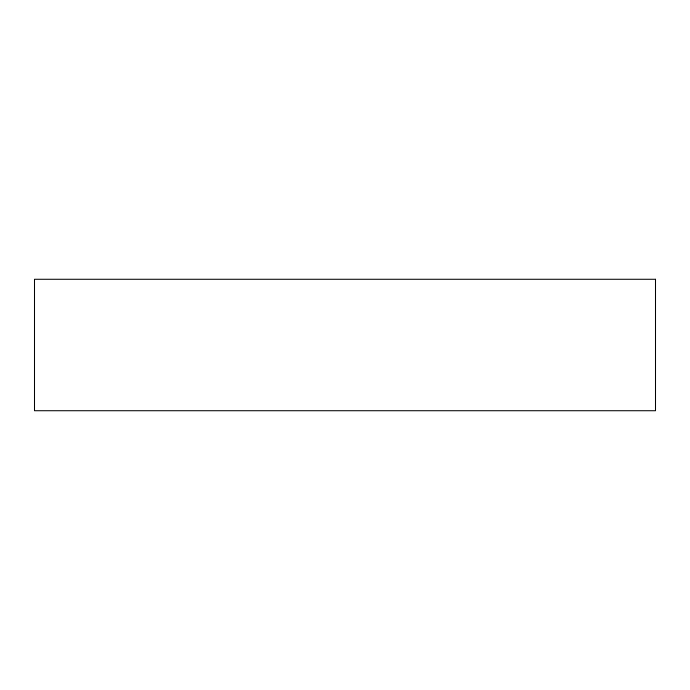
<?xml version="1.0" encoding="UTF-8"?>
<svg xmlns="http://www.w3.org/2000/svg" width="690" height="690" viewBox="0 0 690 690"><rect width="100%" height="100%" fill="white"/><g stroke="black" fill="none" stroke-linecap="round" stroke-linejoin="round"><path stroke-width="1.03" d="M655.5 279.278L34.5 279.278L34.5 410.723L655.5 410.723L655.5 279.278"/></g></svg>
